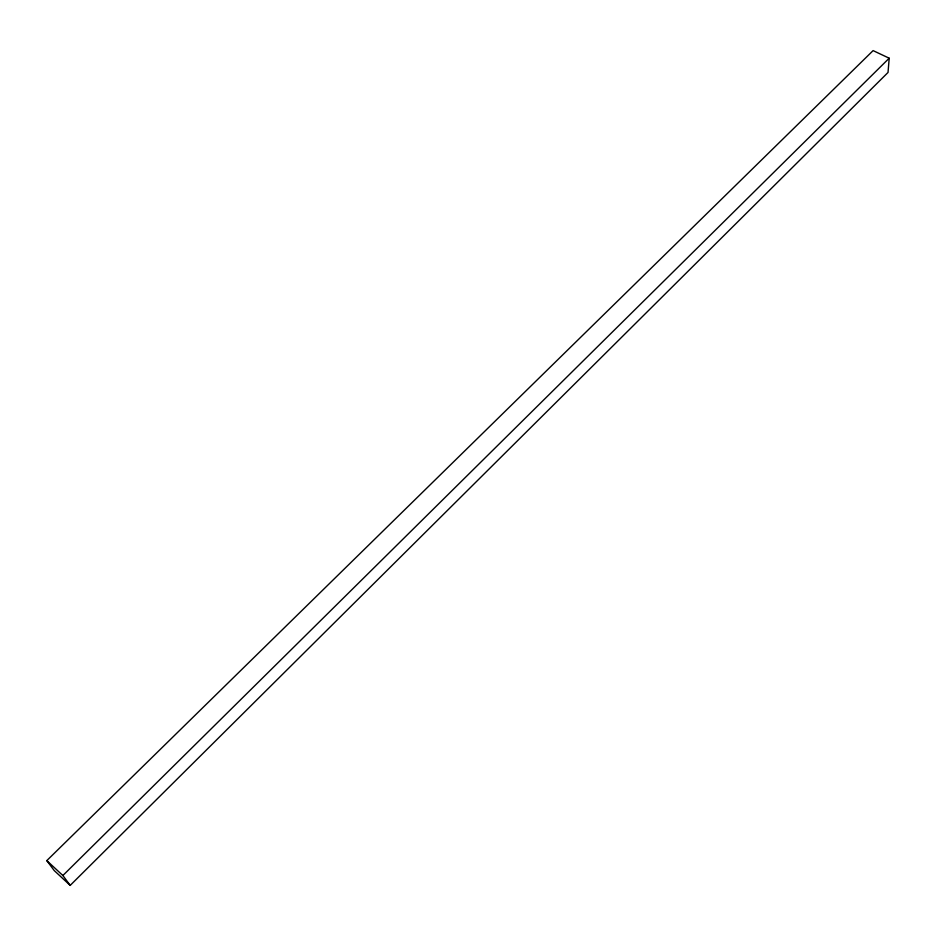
<?xml version="1.0" encoding="UTF-8"?>
<svg xmlns="http://www.w3.org/2000/svg" width="936" height="936" viewBox="0 0 936 936"><rect width="100%" height="100%" fill="white"/><g stroke="black" fill="none" stroke-linecap="round" stroke-linejoin="round"><path stroke-width="1.4" d="M889.2 58.207L888.03 72.458L70.2 885.386L54.253 870.597L46.8 860.617L873.101 50.614L889.2 58.207L62.876 875.523L70.2 885.386M46.8 860.617L62.876 875.523"/></g></svg>
